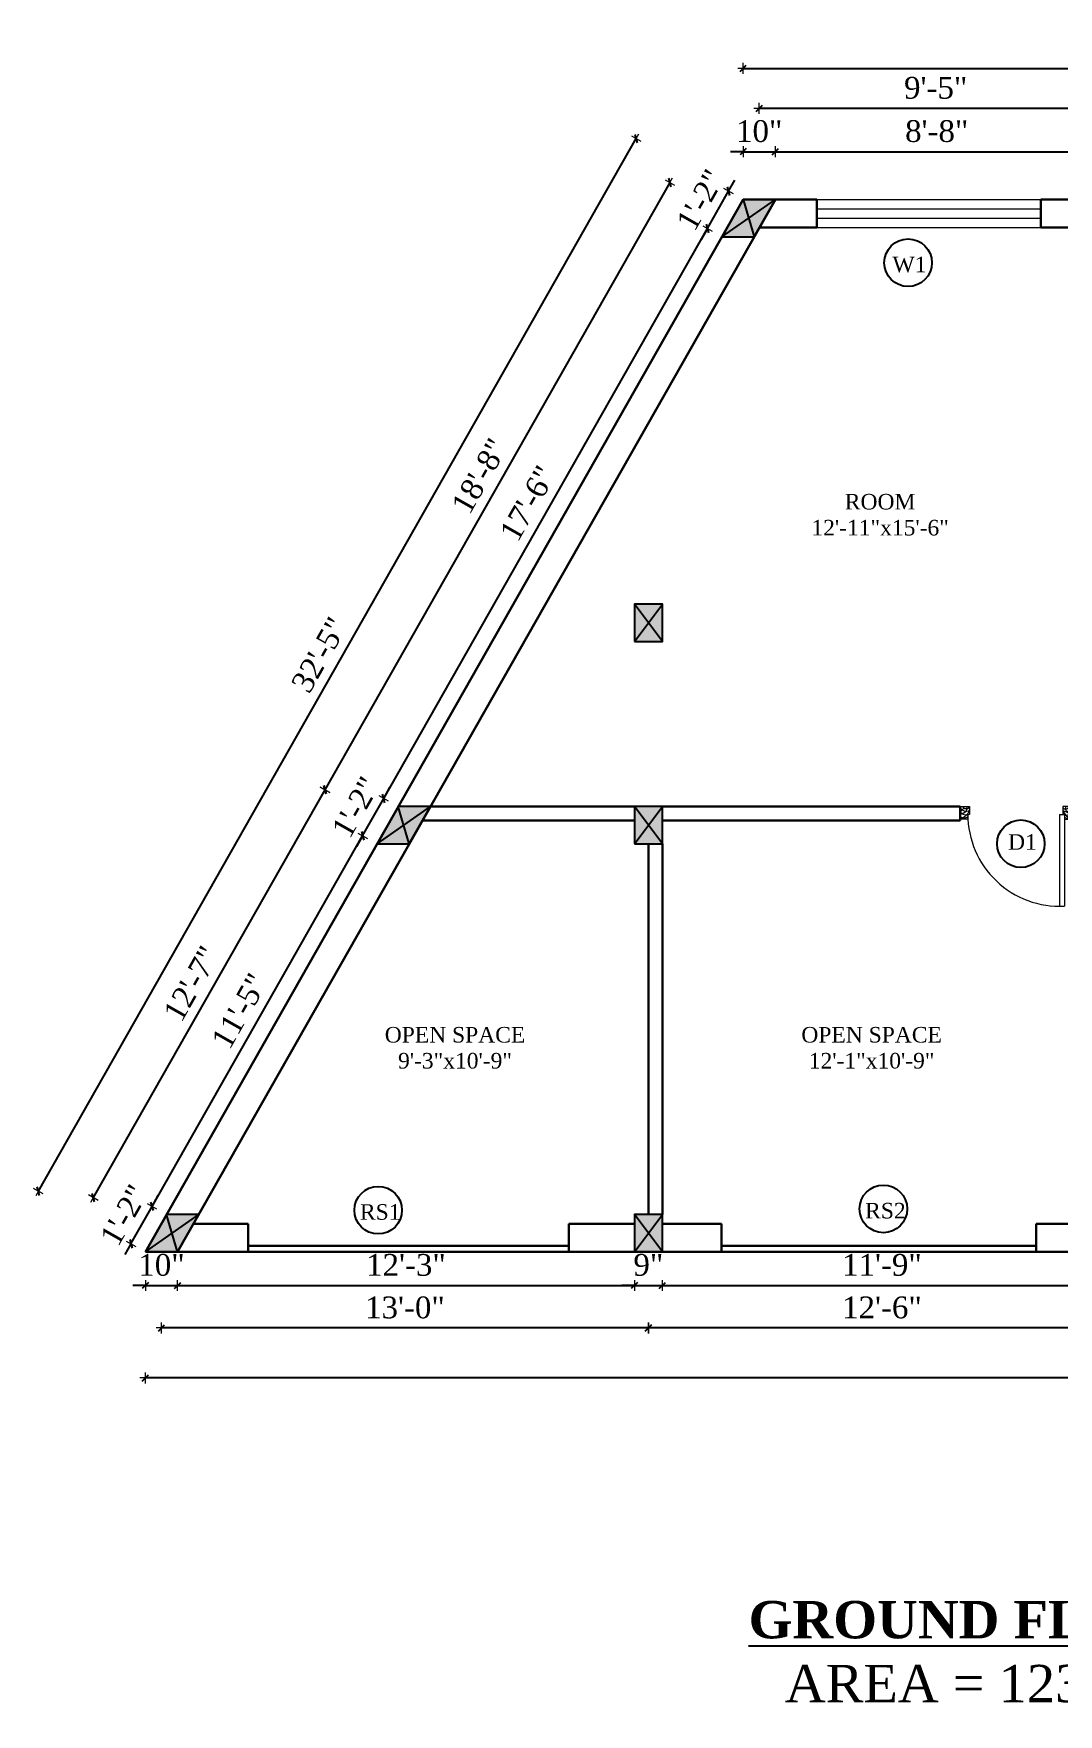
# Model space of a CAD drawing. Header units: inches. Extents: x 6873 to 34015, y -4436 to 8204.
# Drawn here: x 27294 to 27623, y -462 to 78 of the extents above; entities that cross this region are included whole.
import ezdxf

# ---------------------------------------------------------------- set-up
doc = ezdxf.new("R2010")
doc.units = ezdxf.units.IN
doc.header["$LTSCALE"] = 5
doc.header["$MEASUREMENT"] = 0
for name, color, linetype, lineweight in [('A-WALL', 7, 'Continuous', 9), ('Dimension', 7, 'Continuous', 18), ('DOOR', 62, 'Continuous', 0), ('Dw', 2, 'Continuous', 18)]:
    doc.layers.add(name, color=color, linetype=linetype, lineweight=lineweight)
doc.layers.add('dim line', color=7, linetype='Continuous', lineweight=15, true_color=0xfab2b2)
doc.layers.add('TEXT', color=6, linetype='Continuous')
doc.layers.add('WALL', color=7, linetype='Continuous')
doc.styles.add('ordinary', font='times.ttf')
doc.dimstyles.new('Copy of 96', dxfattribs={"dimtxt": 7, "dimasz": 4, "dimexe": 0.5, "dimexo": 0.5, "dimgap": 3, "dimtad": 1, "dimdec": 1, "dimzin": 11, "dimdsep": 46, "dimlunit": 4, "dimtxsty": 'ordinary', "dimblk": 'OBLIQUE', "dimcen": 0.09, "dimse1": 1, "dimse2": 1, "dimclrt": 6, "dimazin": 0, "dimtfac": 1, "dimtdec": 1, "dimtix": 1, "dimtmove": 2, "dimatfit": 3, "dimldrblk": 'leader', "dimfxl": 0.5, "dimfxlon": 1, "dimtolj": 1, "dimtzin": 0, "dimarcsym": 0})

# ---------------------------------------------------------------- blocks, each defined once
blk = doc.blocks.new('c2a')
at = {"color": 1, "ltscale": 5}
for p, q in [((18091.63, 4625.76), (18084.82, 4613.76)), ((18101.98, 4625.76), (18091.63, 4625.76)), ((18095.17, 4613.76), (18101.98, 4625.76)), ((18084.82, 4613.76), (18095.17, 4613.76))]:
    blk.add_line(p, q, dxfattribs=at)
blk = doc.blocks.new('A$C27B36B59')
at = {"layer": 'DOOR'}
for p, q in [((0, 4), (0, 0)), ((2.5, 4), (0, 4)), ((0, 0), (3, 0)), ((2.5, 2.5), (2.5, 4)), ((3, 2.5), (2.5, 2.5)), ((3, 0), (3, 2.5))]:
    blk.add_line(p, q, dxfattribs=at)
for centre, radius, start, end in [((-1.4, -0.54), 4.75, 22.1411, 72.838), ((1.34, 2.09), 1.64, 45.138, 144.8948), ((2.21, 0.3), 2.49, 83.3149, 152.658), ((0.13, 0.37), 2.05, 349.4875, 93.6805), ((1.96, -0.47), 2.01, 58.7447, 166.495), ((-0.06, 0.32), 1.13, 343.542, 86.947), ((2.08, -0.4), 1.17, 38.2816, 160.1519)]:
    blk.add_arc(centre, radius, start, end, dxfattribs=at)
blk = doc.blocks.new('D2')
at = {"layer": 'DOOR'}
for p, q in [((74473.95, 24047.59), (74473.95, 24018.09)), ((74473.95, 24047.59), (74475.45, 24047.59)), ((74475.45, 24047.59), (74475.45, 24018.13))]:
    blk.add_line(p, q, dxfattribs=at)
blk.add_arc((74473.95, 24047.59), 29.5, 180, 272.9146, dxfattribs=at)
at = {"layer": 'DOOR', "xscale": -1, "rotation": 180}
blk.add_blockref('A$C27B36B59', (74441.95, 24050.09), dxfattribs=at)
at = {"layer": 'DOOR', "rotation": 180}
blk.add_blockref('A$C27B36B59', (74477.95, 24050.09), dxfattribs=at)
blk = doc.blocks.new('oblique')
at = {"color": 0, "lineweight": -2}
blk.add_line((0.25, 0.25), (-0.25, -0.25), dxfattribs=at)
at = {"layer": 'dim line', "lineweight": 9}
for p, q in [((-0.4375, 0), (0.4375, 0)), ((0, 0.4375), (0, -0.4375))]:
    blk.add_line(p, q, dxfattribs=at)
blk = doc.blocks.new('*D481')
at = {"layer": 'A-WALL', "color": 0, "lineweight": -2, "ltscale": 50, "transparency": 16777216}
blk.add_line((27641.48, -338.01), (27491.48, -338.01), dxfattribs=at)
at = {"layer": 'Defpoints', "color": 0, "ltscale": 50, "transparency": 16777216}
for p in [(27491.48, -313.59), (27641.48, -313.59), (27491.48, -338.01)]:
    blk.add_point(p, dxfattribs=at)
at = {"layer": 'A-WALL', "color": 0, "lineweight": -2, "ltscale": 50, "transparency": 16777216, "xscale": 4, "yscale": 4, "zscale": 4, "rotation": 180}
blk.add_blockref('oblique', (27491.48, -338.01), dxfattribs=at)
at = {"layer": 'A-WALL', "color": 0, "lineweight": -2, "ltscale": 50, "transparency": 16777216, "xscale": 4, "yscale": 4, "zscale": 4}
blk.add_blockref('oblique', (27641.48, -338.01), dxfattribs=at)
at = {"layer": 'A-WALL', "color": 6, "ltscale": 50, "transparency": 16777216, "insert": (27566.48, -331.45), "char_height": 7, "attachment_point": 5, "style": 'ordinary'}
blk.add_mtext('\\A1;12\'-6"', dxfattribs=at)
blk = doc.blocks.new('_OBLIQUE')
at = {"color": 0, "linetype": 'ByBlock'}
blk.add_line((-0.5, -0.5), (0.5, 0.5), dxfattribs=at)
blk = doc.blocks.new('leader')
at = {"layer": 'Dimension'}
for p, q in [((0, -4.33), (0, 4.33)), ((-4.42, 0), (4.42, 0))]:
    blk.add_line(p, q, dxfattribs=at)
blk = doc.blocks.new('*D482')
at = {"layer": 'A-WALL', "color": 0, "lineweight": -2, "ltscale": 50, "transparency": 16777216}
blk.add_line((27491.48, -338.01), (27335.15, -338.01), dxfattribs=at)
at = {"layer": 'Defpoints', "color": 0, "ltscale": 50, "transparency": 16777216}
for p in [(27335.15, -313.59), (27491.48, -313.59), (27335.15, -338.01)]:
    blk.add_point(p, dxfattribs=at)
at = {"layer": 'A-WALL', "color": 0, "lineweight": -2, "ltscale": 50, "transparency": 16777216, "xscale": 4, "yscale": 4, "zscale": 4, "rotation": 180}
blk.add_blockref('oblique', (27335.15, -338.01), dxfattribs=at)
at = {"layer": 'A-WALL', "color": 0, "lineweight": -2, "ltscale": 50, "transparency": 16777216, "xscale": 4, "yscale": 4, "zscale": 4}
blk.add_blockref('oblique', (27491.48, -338.01), dxfattribs=at)
at = {"layer": 'A-WALL', "color": 6, "ltscale": 50, "transparency": 16777216, "insert": (27413.32, -331.45), "char_height": 7, "attachment_point": 5, "style": 'ordinary'}
blk.add_mtext('\\A1;13\'-0"', dxfattribs=at)
blk = doc.blocks.new('*D468')
at = {"layer": 'A-WALL', "color": 0, "lineweight": -2, "ltscale": 50, "transparency": 16777216}
blk.add_line((27950.98, -354.06), (27329.98, -354.06), dxfattribs=at)
at = {"layer": 'Defpoints', "color": 0, "ltscale": 50, "transparency": 16777216}
for p in [(27950.98, -304.42), (27329.98, -310.42), (27329.98, -354.06)]:
    blk.add_point(p, dxfattribs=at)
at = {"layer": 'A-WALL', "color": 0, "lineweight": -2, "ltscale": 50, "transparency": 16777216, "xscale": 4, "yscale": 4, "zscale": 4, "rotation": 180}
blk.add_blockref('oblique', (27329.98, -354.06), dxfattribs=at)
at = {"layer": 'A-WALL', "color": 0, "lineweight": -2, "ltscale": 50, "transparency": 16777216, "xscale": 4, "yscale": 4, "zscale": 4}
blk.add_blockref('oblique', (27950.98, -354.06), dxfattribs=at)
at = {"layer": 'A-WALL', "color": 6, "ltscale": 50, "transparency": 16777216, "insert": (27640.48, -347.49), "char_height": 7, "attachment_point": 5, "style": 'ordinary'}
blk.add_mtext('\\A1;51\'-9"', dxfattribs=at)
blk = doc.blocks.new('*D483')
at = {"layer": 'A-WALL', "color": 0, "lineweight": -2, "ltscale": 50, "transparency": 16777216}
for p, q in [((27332.15, -298.96), (27334.12, -295.48)), ((27325.33, -310.96), (27332.15, -298.96)), ((27325.33, -310.96), (27323.36, -314.44))]:
    blk.add_line(p, q, dxfattribs=at)
at = {"layer": 'Defpoints', "color": 0, "ltscale": 50, "transparency": 16777216}
for p in [(27332.15, -298.96), (27336.79, -301.59), (27329.98, -313.59)]:
    blk.add_point(p, dxfattribs=at)
at = {"layer": 'A-WALL', "color": 0, "lineweight": -2, "ltscale": 50, "transparency": 16777216, "xscale": 4, "yscale": 4, "zscale": 4}
for p, rotation in [((27332.15, -298.96), 240.4114854942765), ((27325.33, -310.96), 60.41148549427654)]:
    blk.add_blockref('oblique', p, dxfattribs=dict(at, rotation=rotation))
at = {"layer": 'A-WALL', "color": 6, "ltscale": 50, "transparency": 16777216, "insert": (27323.09, -301.75), "char_height": 7, "attachment_point": 5, "rotation": 60.4115, "style": 'ordinary'}
blk.add_mtext('\\A1;1\'-2"', dxfattribs=at)
blk = doc.blocks.new('*D484')
at = {"layer": 'A-WALL', "color": 0, "lineweight": -2, "ltscale": 50, "transparency": 16777216}
blk.add_line((27332.15, -298.96), (27399.72, -179.96), dxfattribs=at)
at = {"layer": 'Defpoints', "color": 0, "ltscale": 50, "transparency": 16777216}
for p in [(27399.72, -179.96), (27404.36, -182.59), (27336.79, -301.59)]:
    blk.add_point(p, dxfattribs=at)
at = {"layer": 'A-WALL', "color": 0, "lineweight": -2, "ltscale": 50, "transparency": 16777216, "xscale": 4, "yscale": 4, "zscale": 4}
for p, rotation in [((27399.72, -179.96), 60.41148549433682), ((27332.15, -298.96), 240.4114854943368)]:
    blk.add_blockref('oblique', p, dxfattribs=dict(at, rotation=rotation))
at = {"layer": 'A-WALL', "color": 6, "ltscale": 50, "transparency": 16777216, "insert": (27360.23, -236.22), "char_height": 7, "attachment_point": 5, "rotation": 60.4115, "style": 'ordinary'}
blk.add_mtext('\\A1;11\'-5"', dxfattribs=at)
blk = doc.blocks.new('*D485')
at = {"layer": 'A-WALL', "color": 0, "lineweight": -2, "ltscale": 50, "transparency": 16777216}
for p, q in [((27406.53, -167.96), (27408.51, -164.48)), ((27399.72, -179.96), (27406.53, -167.96)), ((27399.72, -179.96), (27397.74, -183.44))]:
    blk.add_line(p, q, dxfattribs=at)
at = {"layer": 'Defpoints', "color": 0, "ltscale": 50, "transparency": 16777216}
for p in [(27406.53, -167.96), (27411.18, -170.59), (27404.36, -182.59)]:
    blk.add_point(p, dxfattribs=at)
at = {"layer": 'A-WALL', "color": 0, "lineweight": -2, "ltscale": 50, "transparency": 16777216, "xscale": 4, "yscale": 4, "zscale": 4}
for p, rotation in [((27406.53, -167.96), 240.4114854943368), ((27399.72, -179.96), 60.41148549433682)]:
    blk.add_blockref('oblique', p, dxfattribs=dict(at, rotation=rotation))
at = {"layer": 'A-WALL', "color": 6, "ltscale": 50, "transparency": 16777216, "insert": (27397.47, -170.75), "char_height": 7, "attachment_point": 5, "rotation": 60.4115, "style": 'ordinary'}
blk.add_mtext('\\A1;1\'-2"', dxfattribs=at)
blk = doc.blocks.new('*D486')
at = {"layer": 'A-WALL', "color": 0, "lineweight": -2, "ltscale": 50, "transparency": 16777216}
blk.add_line((27406.53, -167.96), (27510.44, 15.04), dxfattribs=at)
at = {"layer": 'Defpoints', "color": 0, "ltscale": 50, "transparency": 16777216}
for p in [(27510.44, 15.04), (27515.09, 12.41), (27411.18, -170.59)]:
    blk.add_point(p, dxfattribs=at)
at = {"layer": 'A-WALL', "color": 0, "lineweight": -2, "ltscale": 50, "transparency": 16777216, "xscale": 4, "yscale": 4, "zscale": 4}
for p, rotation in [((27510.44, 15.04), 60.41148549433682), ((27406.53, -167.96), 240.4114854943368)]:
    blk.add_blockref('oblique', p, dxfattribs=dict(at, rotation=rotation))
at = {"layer": 'A-WALL', "color": 6, "ltscale": 50, "transparency": 16777216, "insert": (27452.77, -73.21), "char_height": 7, "attachment_point": 5, "rotation": 60.4115, "style": 'ordinary'}
blk.add_mtext('\\A1;17\'-6"', dxfattribs=at)
blk = doc.blocks.new('*D487')
at = {"layer": 'A-WALL', "color": 0, "lineweight": -2, "ltscale": 50, "transparency": 16777216}
for p, q in [((27510.44, 15.04), (27517.25, 27.04)), ((27517.25, 27.04), (27519.23, 30.52)), ((27510.44, 15.04), (27508.47, 11.56))]:
    blk.add_line(p, q, dxfattribs=at)
at = {"layer": 'Defpoints', "color": 0, "ltscale": 50, "transparency": 16777216}
for p in [(27517.25, 27.04), (27521.9, 24.41), (27515.09, 12.41)]:
    blk.add_point(p, dxfattribs=at)
at = {"layer": 'A-WALL', "color": 0, "lineweight": -2, "ltscale": 50, "transparency": 16777216, "xscale": 4, "yscale": 4, "zscale": 4}
for p, rotation in [((27517.25, 27.04), 240.4114854943368), ((27510.44, 15.04), 60.41148549433682)]:
    blk.add_blockref('oblique', p, dxfattribs=dict(at, rotation=rotation))
at = {"layer": 'A-WALL', "color": 6, "ltscale": 50, "transparency": 16777216, "insert": (27508.2, 24.25), "char_height": 7, "attachment_point": 5, "rotation": 60.4115, "style": 'ordinary'}
blk.add_mtext('\\A1;1\'-2"', dxfattribs=at)
blk = doc.blocks.new('*D488')
at = {"layer": 'A-WALL', "color": 0, "lineweight": -2, "ltscale": 50, "transparency": 16777216}
blk.add_line((27498.36, 29.84), (27387.64, -165.16), dxfattribs=at)
at = {"layer": 'Defpoints', "color": 0, "ltscale": 50, "transparency": 16777216}
for p in [(27518.49, 18.41), (27387.64, -165.16), (27407.77, -176.59)]:
    blk.add_point(p, dxfattribs=at)
at = {"layer": 'A-WALL', "color": 0, "lineweight": -2, "ltscale": 50, "transparency": 16777216, "xscale": 4, "yscale": 4, "zscale": 4}
for p, rotation in [((27498.36, 29.84), 60.41148549426831), ((27387.64, -165.16), 240.4114854942683)]:
    blk.add_blockref('oblique', p, dxfattribs=dict(at, rotation=rotation))
at = {"layer": 'A-WALL', "color": 6, "ltscale": 50, "transparency": 16777216, "insert": (27437.29, -64.42), "char_height": 7, "attachment_point": 5, "rotation": 60.4115, "style": 'ordinary'}
blk.add_mtext('\\A1;18\'-8"', dxfattribs=at)
blk = doc.blocks.new('*D489')
at = {"layer": 'A-WALL', "color": 0, "lineweight": -2, "ltscale": 50, "transparency": 16777216}
blk.add_line((27387.64, -165.16), (27313.25, -296.16), dxfattribs=at)
at = {"layer": 'Defpoints', "color": 0, "ltscale": 50, "transparency": 16777216}
for p in [(27407.77, -176.59), (27313.25, -296.16), (27333.39, -307.59)]:
    blk.add_point(p, dxfattribs=at)
at = {"layer": 'A-WALL', "color": 0, "lineweight": -2, "ltscale": 50, "transparency": 16777216, "xscale": 4, "yscale": 4, "zscale": 4}
for p, rotation in [((27387.64, -165.16), 60.41148549433682), ((27313.25, -296.16), 240.4114854943368)]:
    blk.add_blockref('oblique', p, dxfattribs=dict(at, rotation=rotation))
at = {"layer": 'A-WALL', "color": 6, "ltscale": 50, "transparency": 16777216, "insert": (27344.73, -227.42), "char_height": 7, "attachment_point": 5, "rotation": 60.4115, "style": 'ordinary'}
blk.add_mtext('\\A1;12\'-7"', dxfattribs=at)
blk = doc.blocks.new('*D469')
at = {"layer": 'A-WALL', "color": 0, "lineweight": -2, "ltscale": 50, "transparency": 16777216}
blk.add_line((27295.61, -294.08), (27487.53, 43.92), dxfattribs=at)
at = {"layer": 'Defpoints', "color": 0, "ltscale": 50, "transparency": 16777216}
for p in [(27487.53, 43.92), (27521.9, 24.41), (27329.98, -313.59)]:
    blk.add_point(p, dxfattribs=at)
at = {"layer": 'A-WALL', "color": 0, "lineweight": -2, "ltscale": 50, "transparency": 16777216, "xscale": 4, "yscale": 4, "zscale": 4}
for p, rotation in [((27487.53, 43.92), 60.41148549426792), ((27295.61, -294.08), 240.4114854942679)]:
    blk.add_blockref('oblique', p, dxfattribs=dict(at, rotation=rotation))
at = {"layer": 'A-WALL', "color": 6, "ltscale": 50, "transparency": 16777216, "insert": (27385.86, -121.84), "char_height": 7, "attachment_point": 5, "rotation": 60.4115, "style": 'ordinary'}
blk.add_mtext('\\A1;32\'-5"', dxfattribs=at)
blk = doc.blocks.new('*D490')
at = {"layer": 'A-WALL', "color": 0, "lineweight": -2, "ltscale": 50, "transparency": 16777216}
for p, q in [((27521.9, 39.72), (27517.9, 39.72)), ((27521.9, 39.72), (27532.25, 39.72)), ((27532.25, 39.72), (27536.25, 39.72))]:
    blk.add_line(p, q, dxfattribs=at)
at = {"layer": 'Defpoints', "color": 0, "ltscale": 50, "transparency": 16777216}
for p in [(27532.25, 39.72), (27521.9, 24.41), (27532.25, 24.41)]:
    blk.add_point(p, dxfattribs=at)
at = {"layer": 'A-WALL', "color": 0, "lineweight": -2, "ltscale": 50, "transparency": 16777216, "xscale": 4, "yscale": 4, "zscale": 4}
blk.add_blockref('oblique', (27521.9, 39.72), dxfattribs=at)
at = {"layer": 'A-WALL', "color": 0, "lineweight": -2, "ltscale": 50, "transparency": 16777216, "xscale": 4, "yscale": 4, "zscale": 4, "rotation": 180}
blk.add_blockref('oblique', (27532.25, 39.72), dxfattribs=at)
at = {"layer": 'A-WALL', "color": 6, "ltscale": 50, "transparency": 16777216, "insert": (27527.07, 46.28), "char_height": 7, "attachment_point": 5, "style": 'ordinary'}
blk.add_mtext('\\A1;10"', dxfattribs=at)
blk = doc.blocks.new('*D491')
at = {"layer": 'A-WALL', "color": 0, "lineweight": -2, "ltscale": 50, "transparency": 16777216}
blk.add_line((27532.25, 39.72), (27635.9, 39.72), dxfattribs=at)
at = {"layer": 'Defpoints', "color": 0, "ltscale": 50, "transparency": 16777216}
for p in [(27635.9, 39.72), (27532.25, 24.41), (27635.9, 24.41)]:
    blk.add_point(p, dxfattribs=at)
at = {"layer": 'A-WALL', "color": 0, "lineweight": -2, "ltscale": 50, "transparency": 16777216, "xscale": 4, "yscale": 4, "zscale": 4}
for p, rotation in [((27532.25, 39.72), 180.0000000000261), ((27635.9, 39.72), 2.605510395054913e-11)]:
    blk.add_blockref('oblique', p, dxfattribs=dict(at, rotation=rotation))
at = {"layer": 'A-WALL', "color": 6, "ltscale": 50, "transparency": 16777216, "insert": (27584.07, 46.28), "char_height": 7, "attachment_point": 5, "style": 'ordinary'}
blk.add_mtext('\\A1;8\'-8"', dxfattribs=at)
blk = doc.blocks.new('*D499')
at = {"layer": 'A-WALL', "color": 0, "lineweight": -2, "ltscale": 50, "transparency": 16777216}
blk.add_line((27640.4, 53.62), (27527.07, 53.62), dxfattribs=at)
at = {"layer": 'Defpoints', "color": 0, "ltscale": 50, "transparency": 16777216}
for p in [(27527.07, 53.62), (27527.07, 24.41), (27640.4, 24.41)]:
    blk.add_point(p, dxfattribs=at)
at = {"layer": 'A-WALL', "color": 0, "lineweight": -2, "ltscale": 50, "transparency": 16777216, "xscale": 4, "yscale": 4, "zscale": 4, "rotation": 180}
blk.add_blockref('oblique', (27527.07, 53.62), dxfattribs=at)
at = {"layer": 'A-WALL', "color": 0, "lineweight": -2, "ltscale": 50, "transparency": 16777216, "xscale": 4, "yscale": 4, "zscale": 4}
blk.add_blockref('oblique', (27640.4, 53.62), dxfattribs=at)
at = {"layer": 'A-WALL', "color": 6, "ltscale": 50, "transparency": 16777216, "insert": (27583.74, 60.19), "char_height": 7, "attachment_point": 5, "style": 'ordinary'}
blk.add_mtext('\\A1;9\'-5"', dxfattribs=at)
blk = doc.blocks.new('*D470')
at = {"layer": 'A-WALL', "color": 0, "lineweight": -2, "ltscale": 50, "transparency": 16777216}
blk.add_line((27521.9, 66.46), (27900.9, 66.46), dxfattribs=at)
at = {"layer": 'Defpoints', "color": 0, "ltscale": 50, "transparency": 16777216}
for p in [(27900.9, 66.46), (27521.9, 24.41), (27900.9, 24.41)]:
    blk.add_point(p, dxfattribs=at)
at = {"layer": 'A-WALL', "color": 0, "lineweight": -2, "ltscale": 50, "transparency": 16777216, "xscale": 4, "yscale": 4, "zscale": 4, "rotation": 180}
blk.add_blockref('oblique', (27521.9, 66.46), dxfattribs=at)
at = {"layer": 'A-WALL', "color": 0, "lineweight": -2, "ltscale": 50, "transparency": 16777216, "xscale": 4, "yscale": 4, "zscale": 4}
blk.add_blockref('oblique', (27900.9, 66.46), dxfattribs=at)
at = {"layer": 'A-WALL', "color": 6, "ltscale": 50, "transparency": 16777216, "insert": (27711.4, 73.03), "char_height": 7, "attachment_point": 5, "style": 'ordinary'}
blk.add_mtext('\\A1;31\'-7"', dxfattribs=at)
blk = doc.blocks.new('*D471')
at = {"layer": 'A-WALL', "color": 0, "lineweight": -2, "ltscale": 50, "transparency": 16777216}
for p, q in [((27329.98, -324.35), (27325.98, -324.35)), ((27329.98, -324.35), (27340.33, -324.35)), ((27340.33, -324.35), (27344.33, -324.35))]:
    blk.add_line(p, q, dxfattribs=at)
at = {"layer": 'Defpoints', "color": 0, "ltscale": 50, "transparency": 16777216}
for p in [(27329.98, -313.59), (27340.33, -313.59), (27340.33, -324.35)]:
    blk.add_point(p, dxfattribs=at)
at = {"layer": 'A-WALL', "color": 0, "lineweight": -2, "ltscale": 50, "transparency": 16777216, "xscale": 4, "yscale": 4, "zscale": 4}
blk.add_blockref('oblique', (27329.98, -324.35), dxfattribs=at)
at = {"layer": 'A-WALL', "color": 0, "lineweight": -2, "ltscale": 50, "transparency": 16777216, "xscale": 4, "yscale": 4, "zscale": 4, "rotation": 180}
blk.add_blockref('oblique', (27340.33, -324.35), dxfattribs=at)
at = {"layer": 'A-WALL', "color": 6, "ltscale": 50, "transparency": 16777216, "insert": (27335.15, -317.79), "char_height": 7, "attachment_point": 5, "style": 'ordinary'}
blk.add_mtext('\\A1;10"', dxfattribs=at)
blk = doc.blocks.new('*D472')
at = {"layer": 'A-WALL', "color": 0, "lineweight": -2, "ltscale": 50, "transparency": 16777216}
blk.add_line((27340.33, -324.35), (27486.98, -324.35), dxfattribs=at)
at = {"layer": 'Defpoints', "color": 0, "ltscale": 50, "transparency": 16777216}
for p in [(27340.33, -313.59), (27486.98, -313.59), (27486.98, -324.35)]:
    blk.add_point(p, dxfattribs=at)
at = {"layer": 'A-WALL', "color": 0, "lineweight": -2, "ltscale": 50, "transparency": 16777216, "xscale": 4, "yscale": 4, "zscale": 4, "rotation": 180}
blk.add_blockref('oblique', (27340.33, -324.35), dxfattribs=at)
at = {"layer": 'A-WALL', "color": 0, "lineweight": -2, "ltscale": 50, "transparency": 16777216, "xscale": 4, "yscale": 4, "zscale": 4}
blk.add_blockref('oblique', (27486.98, -324.35), dxfattribs=at)
at = {"layer": 'A-WALL', "color": 6, "ltscale": 50, "transparency": 16777216, "insert": (27413.65, -317.79), "char_height": 7, "attachment_point": 5, "style": 'ordinary'}
blk.add_mtext('\\A1;12\'-3"', dxfattribs=at)
blk = doc.blocks.new('*D473')
at = {"layer": 'A-WALL', "color": 0, "lineweight": -2, "ltscale": 50, "transparency": 16777216}
for p, q in [((27486.98, -324.35), (27482.98, -324.35)), ((27486.98, -324.35), (27495.98, -324.35)), ((27495.98, -324.35), (27499.98, -324.35))]:
    blk.add_line(p, q, dxfattribs=at)
at = {"layer": 'Defpoints', "color": 0, "ltscale": 50, "transparency": 16777216}
for p in [(27486.98, -313.59), (27495.98, -313.59), (27495.98, -324.35)]:
    blk.add_point(p, dxfattribs=at)
at = {"layer": 'A-WALL', "color": 0, "lineweight": -2, "ltscale": 50, "transparency": 16777216, "xscale": 4, "yscale": 4, "zscale": 4}
blk.add_blockref('oblique', (27486.98, -324.35), dxfattribs=at)
at = {"layer": 'A-WALL', "color": 0, "lineweight": -2, "ltscale": 50, "transparency": 16777216, "xscale": 4, "yscale": 4, "zscale": 4, "rotation": 180}
blk.add_blockref('oblique', (27495.98, -324.35), dxfattribs=at)
at = {"layer": 'A-WALL', "color": 6, "ltscale": 50, "transparency": 16777216, "insert": (27491.48, -317.78), "char_height": 7, "attachment_point": 5, "style": 'ordinary'}
blk.add_mtext('\\A1;9"', dxfattribs=at)
blk = doc.blocks.new('*D474')
at = {"layer": 'A-WALL', "color": 0, "lineweight": -2, "ltscale": 50, "transparency": 16777216}
blk.add_line((27495.98, -324.35), (27636.98, -324.35), dxfattribs=at)
at = {"layer": 'Defpoints', "color": 0, "ltscale": 50, "transparency": 16777216}
for p in [(27495.98, -313.59), (27636.98, -313.59), (27636.98, -324.35)]:
    blk.add_point(p, dxfattribs=at)
at = {"layer": 'A-WALL', "color": 0, "lineweight": -2, "ltscale": 50, "transparency": 16777216, "xscale": 4, "yscale": 4, "zscale": 4, "rotation": 180}
blk.add_blockref('oblique', (27495.98, -324.35), dxfattribs=at)
at = {"layer": 'A-WALL', "color": 0, "lineweight": -2, "ltscale": 50, "transparency": 16777216, "xscale": 4, "yscale": 4, "zscale": 4}
blk.add_blockref('oblique', (27636.98, -324.35), dxfattribs=at)
at = {"layer": 'A-WALL', "color": 6, "ltscale": 50, "transparency": 16777216, "insert": (27566.48, -317.78), "char_height": 7, "attachment_point": 5, "style": 'ordinary'}
blk.add_mtext('\\A1;11\'-9"', dxfattribs=at)

msp = doc.modelspace()

# ---------------------------------------------------------------- hatches: boundary and pattern name
at = {"layer": 'WALL', "linetype": 'ByBlock', "ltscale": 5, "true_color": 0xf8991e}
h = msp.add_hatch(color=30, dxfattribs=at)
h.dxf.hatch_style = 1
h.paths.add_polyline_path([(27523.67, 18.41), (27525.44, 12.41), (27532.25, 24.41)])
h.paths.add_polyline_path([(27523.67, 18.41), (27532.25, 24.41), (27521.9, 24.41)])
h.paths.add_polyline_path([(27521.9, 24.41), (27515.09, 12.41), (27523.67, 18.41)])
h.paths.add_polyline_path([(27523.67, 18.41), (27515.09, 12.41), (27525.44, 12.41)])
h = msp.add_hatch(color=30, dxfattribs=at)
h.dxf.hatch_style = 1
h.paths.add_polyline_path([(27491.48, -111.59), (27486.98, -117.59), (27495.98, -117.59)])
h.paths.add_polyline_path([(27495.98, -117.59), (27495.98, -105.59), (27491.48, -111.59)])
h.paths.add_polyline_path([(27491.48, -111.59), (27495.98, -105.59), (27486.98, -105.59)])
h.paths.add_polyline_path([(27486.98, -105.59), (27486.98, -117.59), (27491.48, -111.59)])
h = msp.add_hatch(color=30, dxfattribs=at)
h.dxf.hatch_style = 1
h.paths.add_polyline_path([(27412.94, -176.59), (27414.71, -182.59), (27421.53, -170.59)])
h.paths.add_polyline_path([(27412.94, -176.59), (27421.53, -170.59), (27411.18, -170.59)])
h.paths.add_polyline_path([(27411.18, -170.59), (27404.36, -182.59), (27412.94, -176.59)])
h.paths.add_polyline_path([(27412.94, -176.59), (27404.36, -182.59), (27414.71, -182.59)])
h = msp.add_hatch(color=30, dxfattribs=at)
h.dxf.hatch_style = 1
h.paths.add_polyline_path([(27491.48, -176.59), (27486.98, -182.59), (27495.98, -182.59)])
h.paths.add_polyline_path([(27495.98, -182.59), (27495.98, -170.59), (27491.48, -176.59)])
h.paths.add_polyline_path([(27491.48, -176.59), (27495.98, -170.59), (27486.98, -170.59)])
h.paths.add_polyline_path([(27486.98, -170.59), (27486.98, -182.59), (27491.48, -176.59)])
h = msp.add_hatch(color=30, dxfattribs=at)
h.dxf.hatch_style = 1
h.paths.add_polyline_path([(27338.56, -307.59), (27340.33, -313.59), (27347.14, -301.59)])
h.paths.add_polyline_path([(27338.56, -307.59), (27347.14, -301.59), (27336.79, -301.59)])
h.paths.add_polyline_path([(27336.79, -301.59), (27329.98, -313.59), (27338.56, -307.59)])
h.paths.add_polyline_path([(27338.56, -307.59), (27329.98, -313.59), (27340.33, -313.59)])
h = msp.add_hatch(color=30, dxfattribs=at)
h.dxf.hatch_style = 1
h.paths.add_polyline_path([(27491.48, -307.59), (27486.98, -313.59), (27495.98, -313.59)])
h.paths.add_polyline_path([(27495.98, -313.59), (27495.98, -301.59), (27491.48, -307.59)])
h.paths.add_polyline_path([(27491.48, -307.59), (27495.98, -301.59), (27486.98, -301.59)])
h.paths.add_polyline_path([(27486.98, -301.59), (27486.98, -313.59), (27491.48, -307.59)])

# ---------------------------------------------------------------- linework, layer by layer
at = {"color": 1, "ltscale": 5}
for p, q in [((27515.09, 12.41), (27532.25, 24.41)), ((27521.9, 24.41), (27525.44, 12.41)), ((27486.98, -117.59), (27495.98, -105.59)), ((27495.98, -117.59), (27486.98, -105.59)), ((27404.36, -182.59), (27421.53, -170.59)), ((27414.71, -182.59), (27411.18, -170.59)), ((27486.98, -182.59), (27495.98, -170.59)), ((27495.98, -182.59), (27486.98, -170.59)), ((27329.98, -313.59), (27347.14, -301.59)), ((27340.33, -313.59), (27336.79, -301.59)), ((27486.98, -313.59), (27495.98, -301.59)), ((27495.98, -313.59), (27486.98, -301.59))]:
    msp.add_line(p, q, dxfattribs=at)
at = {"layer": 'A-WALL', "lineweight": 30}
for p, q in [((27329.98, -313.59), (27521.9, 24.41)), ((27340.33, -313.59), (27532.25, 24.41)), ((27545.52, 24.41), (27521.9, 24.41)), ((27545.52, 15.41), (27545.52, 24.41)), ((27664.9, 24.41), (27617.52, 24.41)), ((27617.52, 15.41), (27617.52, 24.41)), ((27545.52, 15.41), (27527.14, 15.41)), ((27635.9, 15.41), (27617.52, 15.41)), ((27486.98, -170.59), (27421.53, -170.59)), ((27591.55, -170.59), (27495.98, -170.59)), ((27591.55, -170.59), (27591.55, -175.09)), ((27486.98, -175.09), (27418.97, -175.09)), ((27591.55, -175.09), (27495.98, -175.09)), ((27491.48, -301.59), (27491.48, -182.59)), ((27495.98, -301.59), (27495.98, -182.59)), ((27345.44, -304.59), (27362.98, -304.59)), ((27362.98, -313.59), (27362.98, -304.59)), ((27465.98, -304.59), (27486.98, -304.59)), ((27465.98, -313.59), (27465.98, -304.59)), ((27495.98, -304.59), (27514.98, -304.59)), ((27514.98, -313.59), (27514.98, -304.59)), ((27615.98, -304.59), (27636.98, -304.59)), ((27615.98, -313.59), (27615.98, -304.59)), ((27362.98, -311.59), (27465.98, -311.59)), ((27514.98, -311.59), (27615.98, -311.59)), ((27329.98, -313.59), (27362.98, -313.59)), ((27362.98, -313.59), (27465.98, -313.59)), ((27465.98, -313.59), (27514.98, -313.59)), ((27514.98, -313.59), (27615.98, -313.59)), ((27615.98, -313.59), (27666.98, -313.59))]:
    msp.add_line(p, q, dxfattribs=at)
at = {"layer": 'Dw', "color": 3}
for p, q in [((27545.52, 24.41), (27617.52, 24.41)), ((27545.52, 21.41), (27617.52, 21.41)), ((27545.52, 18.41), (27617.52, 18.41)), ((27545.52, 15.41), (27617.52, 15.41))]:
    msp.add_line(p, q, dxfattribs=at)
at = {"layer": 'TEXT'}
for centre in [(27574.88, 4.06), (27611.07, -182.51), (27404.72, -300.18), (27566.94, -299.77)]:
    msp.add_circle(centre, 7.64, dxfattribs=at)
at = {"layer": 'WALL', "color": 2, "linetype": 'ByBlock', "ltscale": 5}
for points in [[(27515.09, 12.41), (27525.44, 12.41), (27532.25, 24.41), (27521.9, 24.41)], [(27486.98, -117.59), (27495.98, -117.59), (27495.98, -105.59), (27486.98, -105.59)], [(27404.36, -182.59), (27414.71, -182.59), (27421.53, -170.59), (27411.18, -170.59)], [(27486.98, -182.59), (27495.98, -182.59), (27495.98, -170.59), (27486.98, -170.59)], [(27329.98, -313.59), (27340.33, -313.59), (27347.14, -301.59), (27336.79, -301.59)], [(27486.98, -313.59), (27495.98, -313.59), (27495.98, -301.59), (27486.98, -301.59)]]:
    msp.add_lwpolyline(points, close=True, dxfattribs=at)

# ---------------------------------------------------------------- block references
for p in [(9430.27, -4601.35), (9319.54, -4796.35), (9245.16, -4927.35)]:
    msp.add_blockref('c2a', p, dxfattribs=at)
at = {"layer": 'WALL', "color": 2, "linetype": 'ByBlock'}
msp.add_blockref('D2', (-46850.41, -24220.68), dxfattribs=at)

# ---------------------------------------------------------------- texts
at = {"layer": 'TEXT', "style": 'ordinary'}
for s, p in [('W1', (27569.85, 0.99)), ('D1', (27606.97, -184.44)), ('RS1', (27398.87, -303.25)), ('RS2', (27561.09, -302.83))]:
    msp.add_text(s, height=5, rotation=0.0004, dxfattribs=at).set_placement(p)
at = {"layer": 'TEXT', "char_height": 5, "attachment_point": 8, "rotation": 359.9996, "style": 'ordinary'}
for s, insert in [('ROOM\\P12\'-11"x15\'-6"', (27565.89, -83.59)), ('OPEN SPACE\\P9\'-3"x10\'-9"', (27429.39, -254.76)), ('OPEN SPACE\\P12\'-1"x10\'-9"', (27563.16, -254.76))]:
    msp.add_mtext_dynamic_manual_height_columns(s, width=101.5687, gutter_width=1720.72, heights=[0], dxfattribs=dict(at, insert=insert))
at = {"layer": 'TEXT', "char_height": 12, "width": 219.8151, "attachment_point": 8, "rotation": 359.9996, "style": 'ordinary'}
for s, insert in [('{\\fTimes New Roman|b1|i0|c0|p18;\\LGROUND FLOOR PLAN}', (27625.34, -437.84)), ('AREA = 1235.23 sq. ft.', (27621.75, -462.08))]:
    msp.add_mtext(s, dxfattribs=dict(at, insert=insert))

# ---------------------------------------------------------------- dimensions: what is measured, and where the dimension line sits
at = {"layer": 'A-WALL', "ltscale": 50}
for base, p1, p2, picture, middle in [((27900.9, 66.46), (27521.9, 24.41), (27900.9, 24.41), '*D470', (27711.4, 73.03)), ((27527.07, 53.62), (27640.4, 24.41), (27527.07, 24.41), '*D499', (27583.74, 60.19)), ((27329.98, -354.06), (27950.98, -304.42), (27329.98, -310.42), '*D468', (27640.48, -347.49)), ((27340.33, -324.35), (27329.98, -313.59), (27340.33, -313.59), '*D471', (27335.15, -317.79)), ((27335.15, -338.01), (27491.48, -313.59), (27335.15, -313.59), '*D482', (27413.32, -331.45)), ((27486.98, -324.35), (27340.33, -313.59), (27486.98, -313.59), '*D472', (27413.65, -317.79)), ((27495.98, -324.35), (27486.98, -313.59), (27495.98, -313.59), '*D473', (27491.48, -317.78)), ((27491.48, -338.01), (27641.48, -313.59), (27491.48, -313.59), '*D481', (27566.48, -331.45)), ((27636.98, -324.35), (27495.98, -313.59), (27636.98, -313.59), '*D474', (27566.48, -317.78))]:
    dim = msp.add_linear_dim(base=base, p1=p1, p2=p2, dimstyle='Copy of 96', override={"dimdec": 0, "dimblk": 'oblique', "dimtdec": 0, "dimarcsym": 1}, dxfattribs=at)
    dim.commit()
    dim.dimension.update_dxf_attribs({"geometry": picture, "text_midpoint": middle})
for p1, p2, distance, picture, middle in [((27521.9, 24.41), (27532.25, 24.41), 15.31, '*D490', (27527.07, 46.28)), ((27329.98, -313.59), (27521.9, 24.41), 39.53, '*D469', (27385.86, -121.84)), ((27518.49, 18.41), (27407.77, -176.59), -23.15, '*D488', (27437.29, -64.42)), ((27329.98, -313.59), (27336.79, -301.59), 5.34, '*D483', (27323.09, -301.75))]:
    dim = msp.add_aligned_dim(p1=p1, p2=p2, distance=distance, dimstyle='Copy of 96', override={"dimdec": 0, "dimblk": 'oblique', "dimtdec": 0, "dimarcsym": 1}, dxfattribs=at)
    dim.commit()
    dim.dimension.update_dxf_attribs({"geometry": picture, "text_midpoint": middle})
for base, p1, p2, angle, picture, middle in [((27635.9, 39.72), (27532.25, 24.41), (27635.9, 24.41), 180, '*D491', (27584.07, 46.28)), ((27517.25, 27.04), (27515.09, 12.41), (27521.9, 24.41), 240.4115, '*D487', (27508.2, 24.25)), ((27510.44, 15.04), (27411.18, -170.59), (27515.09, 12.41), 240.4115, '*D486', (27452.77, -73.21)), ((27406.53, -167.96), (27404.36, -182.59), (27411.18, -170.59), 240.4115, '*D485', (27397.47, -170.75)), ((27313.25, -296.16), (27407.77, -176.59), (27333.39, -307.59), 60.4115, '*D489', (27344.73, -227.42)), ((27399.72, -179.96), (27336.79, -301.59), (27404.36, -182.59), 240.4115, '*D484', (27360.23, -236.22))]:
    dim = msp.add_linear_dim(base=base, p1=p1, p2=p2, angle=angle, dimstyle='Copy of 96', override={"dimdec": 0, "dimblk": 'oblique', "dimtdec": 0, "dimarcsym": 1}, dxfattribs=at)
    dim.commit()
    dim.dimension.update_dxf_attribs({"geometry": picture, "text_midpoint": middle})

doc.saveas('drawing.dxf')
